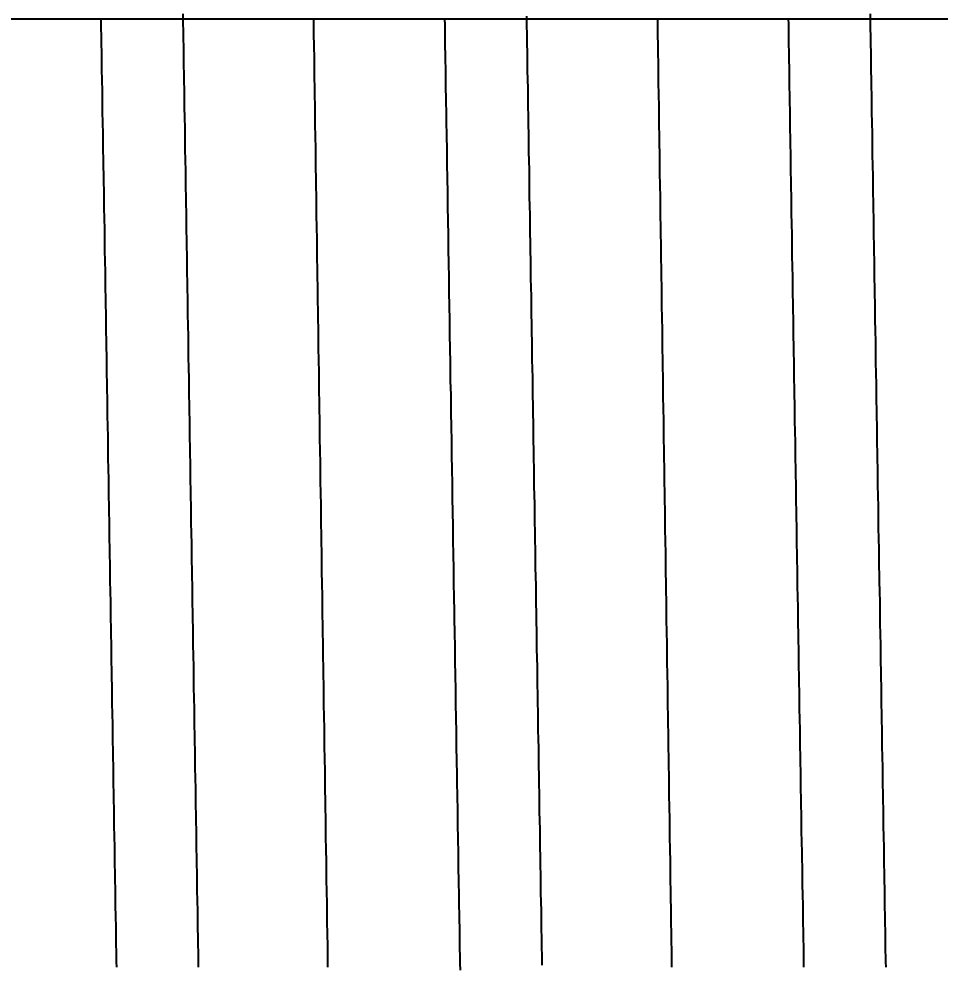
# Model space of a CAD drawing. Header units: millimetres. Extents: x 0 to 5600, y -67 to 2530.
# Drawn here: x 4039.751 to 4043.879, y 925.966 to 930.2 of the extents above; entities that cross this region are included whole.
import ezdxf
from ezdxf.lldxf.tags import DXFTag

# ---------------------------------------------------------------- set-up
doc = ezdxf.new("R2010")
doc.units = ezdxf.units.MM
for name, color, linetype in [('내부선 및 부속', 4, 'Continuous'), ('중심선', 1, 'DASHED'), ('치수선', 7, 'Continuous')]:
    doc.layers.add(name, color=color, linetype=linetype)
doc.styles.add('____', font='')
doc.styles.get('____').set_extended_font_data('굴림')
tags = doc.linetypes.add('DASHDOT', pattern=[70, 31, -13, 13, -13]).pattern_tags.tags
tags[10:11] = [DXFTag(74, 4), DXFTag(75, 0), DXFTag(340, '0'), DXFTag(46, 0.0), DXFTag(50, 0.0), DXFTag(44, 0.0), DXFTag(45, 0.0)]
tags[8:9] = [DXFTag(74, 4), DXFTag(75, 0), DXFTag(340, '0'), DXFTag(46, 0.0), DXFTag(50, 0.0), DXFTag(44, 0.0), DXFTag(45, 0.0)]
tags[6:7] = [DXFTag(74, 4), DXFTag(75, 0), DXFTag(340, '0'), DXFTag(46, 0.0), DXFTag(50, 0.0), DXFTag(44, 0.0), DXFTag(45, 0.0)]
tags[4:5] = [DXFTag(74, 4), DXFTag(75, 0), DXFTag(340, '0'), DXFTag(46, 0.0), DXFTag(50, 0.0), DXFTag(44, 0.0), DXFTag(45, 0.0)]
tags = doc.linetypes.add('DASHED', pattern=[25.72, 12.86, -12.86]).pattern_tags.tags
tags[6:7] = [DXFTag(74, 4), DXFTag(75, 0), DXFTag(340, '0'), DXFTag(46, 0.0), DXFTag(50, 0.0), DXFTag(44, 0.0), DXFTag(45, 0.0)]
tags[4:5] = [DXFTag(74, 4), DXFTag(75, 0), DXFTag(340, '0'), DXFTag(46, 0.0), DXFTag(50, 0.0), DXFTag(44, 0.0), DXFTag(45, 0.0)]
doc.dimstyles.new('MSADIM', dxfattribs={"dimtxt": 33, "dimasz": 17, "dimexe": 10, "dimexo": 7.5, "dimgap": 10, "dimtad": 0, "dimtih": 1, "dimtoh": 1, "dimdec": 0, "dimzin": 1, "dimdsep": 46, "dimtxsty": '____', "dimcen": 11.25, "dimadec": 0, "dimazin": 0, "dimtfac": 1, "dimtdec": 0, "dimtix": 1, "dimtmove": 0, "dimatfit": 3, "dimfxl": 1, "dimtolj": 1, "dimtzin": 1, "dimarcsym": 0})

# ---------------------------------------------------------------- blocks, each defined once
blk = doc.blocks.new('*D9')
at = {"layer": '치수선', "color": 0, "linetype": 'Continuous', "lineweight": -2, "transparency": 16777216}
for p, q in [((3996.7135, 930.2003), (3945.8852, 930.2003)), ((3955.8852, 913.2003), (3955.8852, 820.5165)), ((3955.8852, 682.2003), (3955.8852, 774.884)), ((4073.7135, 665.2003), (3945.8852, 665.2003))]:
    blk.add_line(p, q, dxfattribs=at)
at = {"layer": '치수선', "color": 0, "linetype": 'Continuous', "transparency": 16777216}
for points in [[(3953.0519, 913.2003), (3958.7185, 913.2003), (3955.8852, 930.2003)], [(3953.0519, 682.2003), (3958.7185, 682.2003), (3955.8852, 665.2003)]]:
    blk.add_solid(points, dxfattribs=at)
at = {"layer": '치수선', "color": 0, "linetype": 'Continuous', "transparency": 16777216, "insert": (3955.8852, 797.7003), "char_height": 25, "attachment_point": 5, "style": '____'}
blk.add_mtext('\\A1;265', dxfattribs=at)
blk = doc.blocks.new('*D10')
at = {"layer": '치수선', "color": 0, "linetype": 'Continuous', "lineweight": -2, "transparency": 16777216}
for p, q in [((3996.7135, 930.2003), (3855.1804, 930.2003)), ((3865.1804, 913.2003), (3865.1804, 603.0331)), ((3865.1804, 247.2003), (3865.1804, 557.3674)), ((4163.7135, 230.2003), (3855.1804, 230.2003))]:
    blk.add_line(p, q, dxfattribs=at)
at = {"layer": '치수선', "color": 0, "linetype": 'Continuous', "transparency": 16777216}
for points in [[(3862.3471, 913.2003), (3868.0137, 913.2003), (3865.1804, 930.2003)], [(3862.3471, 247.2003), (3868.0137, 247.2003), (3865.1804, 230.2003)]]:
    blk.add_solid(points, dxfattribs=at)
at = {"layer": '치수선', "color": 0, "linetype": 'Continuous', "transparency": 16777216, "insert": (3865.1804, 580.2003), "char_height": 25, "attachment_point": 5, "style": '____'}
blk.add_mtext('\\A1;700', dxfattribs=at)

msp = doc.modelspace()

# ---------------------------------------------------------------- linework, layer by layer
at = {"layer": '내부선 및 부속', "linetype": 'Continuous', "flags": 128}
for points in [[(4040.4848, 930.2235), (4040.4858, 930.1995), (4040.4858, 930.1755), (4040.4868, 930.1515), (4040.4868, 930.1285), (4040.4868, 930.1045), (4040.4878, 930.0805), (4040.4878, 930.0565), (4040.4888, 930.0325), (4040.4888, 930.0085), (4040.4888, 929.9845), (4040.4898, 929.9605), (4040.4898, 929.9375), (4040.4898, 929.9135), (4040.4908, 929.8895), (4040.4908, 929.8655), (4040.4918, 929.8415), (4040.4918, 929.8175), (4040.4918, 929.7935), (4040.4928, 929.7705), (4040.4928, 929.7465), (4040.4938, 929.7225), (4040.4938, 929.6985), (4040.4938, 929.6745), (4040.4948, 929.6505), (4040.4948, 929.6265), (4040.4948, 929.6035), (4040.4958, 929.5795), (4040.4958, 929.5555), (4040.4968, 929.5315), (4040.4968, 929.5075), (4040.4968, 929.4835), (4040.4978, 929.4595), (4040.4978, 929.4355), (4040.4988, 929.4125), (4040.4988, 929.3885), (4040.4988, 929.3645), (4040.4998, 929.3405), (4040.4998, 929.3165), (4040.4998, 929.2925), (4040.5008, 929.2685), (4040.5008, 929.2455), (4040.5018, 929.2215), (4040.5018, 929.1975), (4040.5018, 929.1735), (4040.5028, 929.1495), (4040.5028, 929.1255), (4040.5038, 929.1015), (4040.5038, 929.0775), (4040.5038, 929.0545), (4040.5048, 929.0305), (4040.5048, 929.0065), (4040.5048, 928.9825), (4040.5058, 928.9585), (4040.5058, 928.9345), (4040.5068, 928.9105), (4040.5068, 928.8875), (4040.5068, 928.8635), (4040.5078, 928.8395), (4040.5078, 928.8155), (4040.5088, 928.7915), (4040.5088, 928.7675), (4040.5088, 928.7675), (4040.5088, 928.7435), (4040.5098, 928.7205), (4040.5098, 928.6965), (4040.5098, 928.6725), (4040.5108, 928.6485), (4040.5108, 928.6245), (4040.5118, 928.6005), (4040.5118, 928.5765), (4040.5118, 928.5525), (4040.5128, 928.5295), (4040.5128, 928.5055), (4040.5138, 928.4815), (4040.5138, 928.4575), (4040.5138, 928.4335), (4040.5148, 928.4095), (4040.5148, 928.3855), (4040.5148, 928.3625), (4040.5158, 928.3385), (4040.5158, 928.3145), (4040.5168, 928.2905), (4040.5168, 928.2665), (4040.5168, 928.2425), (4040.5178, 928.2185), (4040.5178, 928.1945), (4040.5188, 928.1715), (4040.5188, 928.1475), (4040.5188, 928.1235), (4040.5198, 928.0995), (4040.5198, 928.0755), (4040.5198, 928.0515), (4040.5208, 928.0275), (4040.5208, 928.0045), (4040.5218, 927.9805), (4040.5218, 927.9565), (4040.5218, 927.9325), (4040.5228, 927.9085), (4040.5228, 927.8845), (4040.5238, 927.8605), (4040.5238, 927.8375), (4040.5238, 927.8135), (4040.5248, 927.7895), (4040.5248, 927.7655), (4040.5258, 927.7415), (4040.5258, 927.7175), (4040.5258, 927.6935), (4040.5268, 927.6695), (4040.5268, 927.6465), (4040.5268, 927.6225), (4040.5278, 927.5985), (4040.5278, 927.5745), (4040.5288, 927.5505), (4040.5288, 927.5265), (4040.5288, 927.5025), (4040.5298, 927.4795), (4040.5298, 927.4555), (4040.5308, 927.4315), (4040.5308, 927.4075), (4040.5308, 927.3835), (4040.5318, 927.3595), (4040.5318, 927.3355), (4040.5328, 927.3115), (4040.5328, 927.2885), (4040.5328, 927.2645), (4040.5338, 927.2405), (4040.5338, 927.2165), (4040.5338, 927.1925), (4040.5348, 927.1685), (4040.5348, 927.1445), (4040.5358, 927.1215), (4040.5358, 927.0975), (4040.5358, 927.0735), (4040.5368, 927.0495), (4040.5368, 927.0255), (4040.5378, 927.0015), (4040.5378, 926.9775), (4040.5378, 926.9545), (4040.5388, 926.9305), (4040.5388, 926.9065), (4040.5398, 926.8825), (4040.5398, 926.8585), (4040.5398, 926.8345), (4040.5408, 926.8105), (4040.5408, 926.7865), (4040.5418, 926.7635), (4040.5418, 926.7395), (4040.5418, 926.7155), (4040.5428, 926.6915), (4040.5428, 926.6675), (4040.5438, 926.6435), (4040.5438, 926.6195), (4040.5438, 926.5965), (4040.5448, 926.5725), (4040.5448, 926.5485), (4040.5448, 926.5245), (4040.5458, 926.5005), (4040.5458, 926.4765), (4040.5468, 926.4525), (4040.5468, 926.4285), (4040.5468, 926.4055), (4040.5478, 926.3815), (4040.5478, 926.3815), (4040.5478, 926.3575), (4040.5488, 926.3335), (4040.5488, 926.3095), (4040.5488, 926.2855), (4040.5498, 926.2615), (4040.5498, 926.2385), (4040.5508, 926.2145), (4040.5508, 926.1905), (4040.5508, 926.1665), (4040.5518, 926.1425), (4040.5518, 926.1185), (4040.5528, 926.0945), (4040.5528, 926.0715), (4040.5528, 926.0475), (4040.5538, 926.0235), (4040.5538, 925.9995), (4040.5548, 925.9755), (4040.5548, 925.9515)], [(4042.0248, 930.2125), (4042.0258, 930.1715), (4042.0268, 930.1315), (4042.0268, 930.0905), (4042.0278, 930.0505), (4042.0288, 930.0095), (4042.0288, 929.9695), (4042.0298, 929.9285), (4042.0308, 929.8885), (4042.0308, 929.8475), (4042.0318, 929.8075), (4042.0328, 929.7665), (4042.0328, 929.7265), (4042.0338, 929.6855), (4042.0348, 929.6455), (4042.0348, 929.6045), (4042.0358, 929.5645), (4042.0368, 929.5245), (4042.0368, 929.4835), (4042.0378, 929.4435), (4042.0378, 929.4025), (4042.0388, 929.3625), (4042.0398, 929.3215), (4042.0398, 929.2815), (4042.0408, 929.2405), (4042.0418, 929.2005), (4042.0418, 929.1595), (4042.0428, 929.1195), (4042.0438, 929.0785), (4042.0438, 929.0385), (4042.0448, 928.9975), (4042.0458, 928.9575), (4042.0458, 928.9165), (4042.0468, 928.8765), (4042.0478, 928.8355), (4042.0478, 928.7955), (4042.0488, 928.7545), (4042.0498, 928.7145), (4042.0498, 928.6735), (4042.0508, 928.6335), (4042.0518, 928.5925), (4042.0518, 928.5525), (4042.0528, 928.5115), (4042.0538, 928.4715), (4042.0538, 928.4305), (4042.0548, 928.3905), (4042.0548, 928.3495), (4042.0558, 928.3095), (4042.0568, 928.2695), (4042.0568, 928.2285), (4042.0578, 928.1885), (4042.0588, 928.1475), (4042.0588, 928.1075), (4042.0598, 928.0665), (4042.0608, 928.0265), (4042.0608, 927.9855), (4042.0618, 927.9455), (4042.0628, 927.9045), (4042.0628, 927.8645), (4042.0638, 927.8235), (4042.0648, 927.7835), (4042.0648, 927.7425), (4042.0658, 927.7025), (4042.0668, 927.6615), (4042.0668, 927.6215), (4042.0678, 927.5805), (4042.0688, 927.5405), (4042.0688, 927.4995), (4042.0698, 927.4595), (4042.0708, 927.4185), (4042.0708, 927.3785), (4042.0718, 927.3375), (4042.0728, 927.2975), (4042.0728, 927.2565), (4042.0738, 927.2165), (4042.0738, 927.2165), (4042.0748, 927.1755), (4042.0748, 927.1355), (4042.0758, 927.0945), (4042.0768, 927.0545), (4042.0768, 927.0145), (4042.0778, 926.9735), (4042.0788, 926.9335), (4042.0788, 926.8925), (4042.0798, 926.8525), (4042.0808, 926.8115), (4042.0808, 926.7715), (4042.0818, 926.7305), (4042.0828, 926.6905), (4042.0828, 926.6495), (4042.0838, 926.6095), (4042.0848, 926.5685), (4042.0848, 926.5285), (4042.0858, 926.4875), (4042.0868, 926.4475), (4042.0868, 926.4065), (4042.0878, 926.3665), (4042.0888, 926.3255), (4042.0888, 926.2855), (4042.0898, 926.2445), (4042.0908, 926.2045), (4042.0908, 926.1635), (4042.0918, 926.1235), (4042.0928, 926.0825), (4042.0928, 926.0425), (4042.0938, 926.0015), (4042.0948, 925.9615)], [(4043.5648, 930.2235), (4043.5648, 930.1995), (4043.5658, 930.1755), (4043.5658, 930.1515), (4043.5668, 930.1285), (4043.5668, 930.1045), (4043.5668, 930.0805), (4043.5678, 930.0565), (4043.5678, 930.0325), (4043.5688, 930.0085), (4043.5688, 929.9845), (4043.5688, 929.9605), (4043.5698, 929.9375), (4043.5698, 929.9135), (4043.5698, 929.8895), (4043.5708, 929.8655), (4043.5708, 929.8415), (4043.5718, 929.8175), (4043.5718, 929.7935), (4043.5718, 929.7705), (4043.5728, 929.7465), (4043.5728, 929.7225), (4043.5738, 929.6985), (4043.5738, 929.6745), (4043.5738, 929.6505), (4043.5748, 929.6265), (4043.5748, 929.6025), (4043.5748, 929.5795), (4043.5758, 929.5555), (4043.5758, 929.5315), (4043.5768, 929.5075), (4043.5768, 929.4835), (4043.5768, 929.4595), (4043.5778, 929.4355), (4043.5778, 929.4125), (4043.5788, 929.3885), (4043.5788, 929.3645), (4043.5788, 929.3405), (4043.5798, 929.3165), (4043.5798, 929.2925), (4043.5798, 929.2685), (4043.5808, 929.2455), (4043.5808, 929.2215), (4043.5818, 929.1975), (4043.5818, 929.1735), (4043.5818, 929.1495), (4043.5828, 929.1255), (4043.5828, 929.1015), (4043.5838, 929.0775), (4043.5838, 929.0545), (4043.5838, 929.0305), (4043.5848, 929.0065), (4043.5848, 928.9825), (4043.5848, 928.9585), (4043.5858, 928.9345), (4043.5858, 928.9105), (4043.5868, 928.8875), (4043.5868, 928.8635), (4043.5868, 928.8395), (4043.5878, 928.8155), (4043.5878, 928.7915), (4043.5888, 928.7675), (4043.5888, 928.7675), (4043.5888, 928.7435), (4043.5888, 928.7195), (4043.5898, 928.6965), (4043.5898, 928.6725), (4043.5898, 928.6485), (4043.5908, 928.6245), (4043.5908, 928.6005), (4043.5918, 928.5765), (4043.5918, 928.5525), (4043.5918, 928.5295), (4043.5928, 928.5055), (4043.5928, 928.4815), (4043.5938, 928.4575), (4043.5938, 928.4335), (4043.5938, 928.4095), (4043.5948, 928.3855), (4043.5948, 928.3625), (4043.5948, 928.3385), (4043.5958, 928.3145), (4043.5958, 928.2905), (4043.5968, 928.2665), (4043.5968, 928.2425), (4043.5968, 928.2185), (4043.5978, 928.1945), (4043.5978, 928.1715), (4043.5988, 928.1475), (4043.5988, 928.1235), (4043.5988, 928.0995), (4043.5998, 928.0755), (4043.5998, 928.0515), (4043.6008, 928.0275), (4043.6008, 928.0045), (4043.6008, 927.9805), (4043.6018, 927.9565), (4043.6018, 927.9325), (4043.6018, 927.9085), (4043.6028, 927.8845), (4043.6028, 927.8605), (4043.6038, 927.8365), (4043.6038, 927.8135), (4043.6038, 927.7895), (4043.6048, 927.7655), (4043.6048, 927.7415), (4043.6058, 927.7175), (4043.6058, 927.6935), (4043.6058, 927.6695), (4043.6068, 927.6465), (4043.6068, 927.6225), (4043.6078, 927.5985), (4043.6078, 927.5745), (4043.6078, 927.5505), (4043.6088, 927.5265), (4043.6088, 927.5025), (4043.6088, 927.4795), (4043.6098, 927.4555), (4043.6098, 927.4315), (4043.6108, 927.4075), (4043.6108, 927.3835), (4043.6108, 927.3595), (4043.6118, 927.3355), (4043.6118, 927.3115), (4043.6128, 927.2885), (4043.6128, 927.2645), (4043.6128, 927.2405), (4043.6138, 927.2165), (4043.6138, 927.1925), (4043.6148, 927.1685), (4043.6148, 927.1445), (4043.6148, 927.1215), (4043.6158, 927.0975), (4043.6158, 927.0735), (4043.6158, 927.0495), (4043.6168, 927.0255), (4043.6168, 927.0015), (4043.6178, 926.9775), (4043.6178, 926.9535), (4043.6178, 926.9305), (4043.6188, 926.9065), (4043.6188, 926.8825), (4043.6198, 926.8585), (4043.6198, 926.8345), (4043.6198, 926.8105), (4043.6208, 926.7865), (4043.6208, 926.7635), (4043.6218, 926.7395), (4043.6218, 926.7155), (4043.6218, 926.6915), (4043.6228, 926.6675), (4043.6228, 926.6435), (4043.6238, 926.6195), (4043.6238, 926.5965), (4043.6238, 926.5725), (4043.6248, 926.5485), (4043.6248, 926.5245), (4043.6258, 926.5005), (4043.6258, 926.4765), (4043.6258, 926.4525), (4043.6268, 926.4285), (4043.6268, 926.4055), (4043.6278, 926.3815), (4043.6278, 926.3815), (4043.6278, 926.3575), (4043.6278, 926.3335), (4043.6288, 926.3095), (4043.6288, 926.2855), (4043.6288, 926.2615), (4043.6298, 926.2385), (4043.6298, 926.2145), (4043.6308, 926.1905), (4043.6308, 926.1665), (4043.6308, 926.1425), (4043.6318, 926.1185), (4043.6318, 926.0945), (4043.6328, 926.0705), (4043.6328, 926.0475), (4043.6328, 926.0235), (4043.6338, 925.9995), (4043.6338, 925.9755), (4043.6348, 925.9515)], [(4040.1188, 930.2005), (4040.1188, 930.1775), (4040.1188, 930.1535), (4040.1198, 930.1295), (4040.1198, 930.1055), (4040.1198, 930.0815), (4040.1208, 930.0575), (4040.1208, 930.0335), (4040.1218, 930.0095), (4040.1218, 929.9865), (4040.1218, 929.9625), (4040.1228, 929.9385), (4040.1228, 929.9145), (4040.1238, 929.8905), (4040.1238, 929.8665), (4040.1238, 929.8425), (4040.1248, 929.8195), (4040.1248, 929.7955), (4040.1248, 929.7715), (4040.1258, 929.7475), (4040.1258, 929.7235), (4040.1268, 929.6995), (4040.1268, 929.6755), (4040.1268, 929.6515), (4040.1278, 929.6285), (4040.1278, 929.6045), (4040.1288, 929.5805), (4040.1288, 929.5565), (4040.1288, 929.5325), (4040.1298, 929.5085), (4040.1298, 929.4845), (4040.1298, 929.4615), (4040.1308, 929.4375), (4040.1308, 929.4135), (4040.1318, 929.3895), (4040.1318, 929.3655), (4040.1318, 929.3415), (4040.1328, 929.3175), (4040.1328, 929.2945), (4040.1338, 929.2705), (4040.1338, 929.2465), (4040.1338, 929.2225), (4040.1348, 929.1985), (4040.1348, 929.1745), (4040.1348, 929.1505), (4040.1358, 929.1265), (4040.1358, 929.1035), (4040.1368, 929.0795), (4040.1368, 929.0555), (4040.1368, 929.0315), (4040.1378, 929.0075), (4040.1378, 928.9835), (4040.1388, 928.9595), (4040.1388, 928.9365), (4040.1388, 928.9125), (4040.1398, 928.8885), (4040.1398, 928.8645), (4040.1398, 928.8405), (4040.1408, 928.8165), (4040.1408, 928.7925), (4040.1418, 928.7685), (4040.1418, 928.7455), (4040.1418, 928.7455), (4040.1418, 928.7215), (4040.1428, 928.6975), (4040.1428, 928.6735), (4040.1438, 928.6495), (4040.1438, 928.6255), (4040.1438, 928.6015), (4040.1448, 928.5785), (4040.1448, 928.5545), (4040.1448, 928.5305), (4040.1458, 928.5065), (4040.1458, 928.4825), (4040.1468, 928.4585), (4040.1468, 928.4345), (4040.1468, 928.4115), (4040.1478, 928.3875), (4040.1478, 928.3635), (4040.1488, 928.3395), (4040.1488, 928.3155), (4040.1488, 928.2915), (4040.1498, 928.2675), (4040.1498, 928.2435), (4040.1498, 928.2205), (4040.1508, 928.1965), (4040.1508, 928.1725), (4040.1518, 928.1485), (4040.1518, 928.1245), (4040.1518, 928.1005), (4040.1528, 928.0765), (4040.1528, 928.0535), (4040.1538, 928.0295), (4040.1538, 928.0055), (4040.1538, 927.9815), (4040.1548, 927.9575), (4040.1548, 927.9335), (4040.1558, 927.9095), (4040.1558, 927.8855), (4040.1558, 927.8625), (4040.1568, 927.8385), (4040.1568, 927.8145), (4040.1568, 927.7905), (4040.1578, 927.7665), (4040.1578, 927.7425), (4040.1588, 927.7185), (4040.1588, 927.6955), (4040.1588, 927.6715), (4040.1598, 927.6475), (4040.1598, 927.6235), (4040.1608, 927.5995), (4040.1608, 927.5755), (4040.1608, 927.5515), (4040.1618, 927.5285), (4040.1618, 927.5045), (4040.1628, 927.4805), (4040.1628, 927.4565), (4040.1628, 927.4325), (4040.1638, 927.4085), (4040.1638, 927.3845), (4040.1638, 927.3605), (4040.1648, 927.3375), (4040.1648, 927.3135), (4040.1658, 927.2895), (4040.1658, 927.2655), (4040.1658, 927.2415), (4040.1668, 927.2175), (4040.1668, 927.1935), (4040.1678, 927.1705), (4040.1678, 927.1465), (4040.1678, 927.1225), (4040.1688, 927.0985), (4040.1688, 927.0745), (4040.1698, 927.0505), (4040.1698, 927.0265), (4040.1698, 927.0025), (4040.1708, 926.9795), (4040.1708, 926.9555), (4040.1718, 926.9315), (4040.1718, 926.9075), (4040.1718, 926.8835), (4040.1728, 926.8595), (4040.1728, 926.8355), (4040.1728, 926.8125), (4040.1738, 926.7885), (4040.1738, 926.7645), (4040.1748, 926.7405), (4040.1748, 926.7165), (4040.1748, 926.6925), (4040.1758, 926.6685), (4040.1758, 926.6455), (4040.1768, 926.6215), (4040.1768, 926.5975), (4040.1768, 926.5735), (4040.1778, 926.5495), (4040.1778, 926.5255), (4040.1788, 926.5015), (4040.1788, 926.4775), (4040.1788, 926.4545), (4040.1798, 926.4305), (4040.1798, 926.4065), (4040.1808, 926.3825), (4040.1808, 926.3585), (4040.1808, 926.3585), (4040.1808, 926.3345), (4040.1818, 926.3105), (4040.1818, 926.2875), (4040.1828, 926.2635), (4040.1828, 926.2395), (4040.1828, 926.2155), (4040.1838, 926.1915), (4040.1838, 926.1675), (4040.1848, 926.1435), (4040.1848, 926.1205), (4040.1848, 926.0965), (4040.1858, 926.0725), (4040.1858, 926.0485), (4040.1868, 926.0245), (4040.1868, 926.0005), (4040.1868, 925.9765), (4040.1878, 925.9525)], [(4041.1358, 925.9525), (4041.1358, 925.9795), (4041.1348, 926.0065), (4041.1348, 926.0335), (4041.1348, 926.0605), (4041.1338, 926.0875), (4041.1338, 926.1145), (4041.1328, 926.1415), (4041.1328, 926.1685), (4041.1318, 926.1955), (4041.1318, 926.2225), (4041.1318, 926.2505), (4041.1308, 926.2775), (4041.1308, 926.3045), (4041.1298, 926.3315), (4041.1298, 926.3585), (4041.1298, 926.3855), (4041.1288, 926.4125), (4041.1288, 926.4395), (4041.1278, 926.4665), (4041.1278, 926.4935), (4041.1268, 926.5205), (4041.1268, 926.5475), (4041.1268, 926.5745), (4041.1258, 926.6015), (4041.1258, 926.6285), (4041.1248, 926.6555), (4041.1248, 926.6825), (4041.1248, 926.7095), (4041.1238, 926.7375), (4041.1238, 926.7645), (4041.1228, 926.7915), (4041.1228, 926.8185), (4041.1228, 926.8455), (4041.1218, 926.8725), (4041.1218, 926.8995), (4041.1208, 926.9265), (4041.1208, 926.9535), (4041.1198, 926.9805), (4041.1198, 927.0075), (4041.1198, 927.0345), (4041.1188, 927.0615), (4041.1188, 927.0885), (4041.1178, 927.1155), (4041.1178, 927.1425), (4041.1178, 927.1695), (4041.1168, 927.1965), (4041.1168, 927.2245), (4041.1158, 927.2515), (4041.1158, 927.2785), (4041.1158, 927.3055), (4041.1158, 927.3055), (4041.1148, 927.3325), (4041.1148, 927.3595), (4041.1138, 927.3865), (4041.1138, 927.4135), (4041.1128, 927.4405), (4041.1128, 927.4675), (4041.1128, 927.4945), (4041.1118, 927.5215), (4041.1118, 927.5485), (4041.1108, 927.5755), (4041.1108, 927.6025), (4041.1108, 927.6295), (4041.1098, 927.6565), (4041.1098, 927.6835), (4041.1088, 927.7115), (4041.1088, 927.7385), (4041.1088, 927.7655), (4041.1078, 927.7925), (4041.1078, 927.8195), (4041.1068, 927.8465), (4041.1068, 927.8735), (4041.1068, 927.9005), (4041.1058, 927.9275), (4041.1058, 927.9545), (4041.1048, 927.9815), (4041.1048, 928.0085), (4041.1048, 928.0355), (4041.1038, 928.0625), (4041.1038, 928.0895), (4041.1028, 928.1165), (4041.1028, 928.1435), (4041.1018, 928.1705), (4041.1018, 928.1985), (4041.1018, 928.2255), (4041.1008, 928.2525), (4041.1008, 928.2795), (4041.0998, 928.3065), (4041.0998, 928.3335), (4041.0998, 928.3605), (4041.0988, 928.3875), (4041.0988, 928.4145), (4041.0978, 928.4415), (4041.0978, 928.4685), (4041.0978, 928.4955), (4041.0968, 928.5225), (4041.0968, 928.5495), (4041.0958, 928.5765), (4041.0958, 928.6035), (4041.0958, 928.6305), (4041.0948, 928.6585), (4041.0948, 928.6855), (4041.0938, 928.7125), (4041.0938, 928.7395), (4041.0938, 928.7665), (4041.0928, 928.7935), (4041.0928, 928.8205), (4041.0918, 928.8475), (4041.0918, 928.8745), (4041.0918, 928.9015), (4041.0908, 928.9285), (4041.0908, 928.9555), (4041.0898, 928.9825), (4041.0898, 929.0095), (4041.0888, 929.0365), (4041.0888, 929.0635), (4041.0888, 929.0905), (4041.0878, 929.1175), (4041.0878, 929.1455), (4041.0868, 929.1725), (4041.0868, 929.1995), (4041.0868, 929.2265), (4041.0858, 929.2535), (4041.0858, 929.2805), (4041.0848, 929.3075), (4041.0848, 929.3345), (4041.0848, 929.3615), (4041.0838, 929.3885), (4041.0838, 929.4155), (4041.0828, 929.4425), (4041.0828, 929.4695), (4041.0828, 929.4965), (4041.0818, 929.5235), (4041.0818, 929.5505), (4041.0808, 929.5775), (4041.0808, 929.6045), (4041.0808, 929.6325), (4041.0798, 929.6595), (4041.0798, 929.6865), (4041.0788, 929.7135), (4041.0788, 929.7405), (4041.0788, 929.7675), (4041.0778, 929.7945), (4041.0778, 929.8215), (4041.0768, 929.8485), (4041.0768, 929.8755), (4041.0768, 929.9025), (4041.0758, 929.9295), (4041.0758, 929.9565), (4041.0748, 929.9835), (4041.0748, 930.0105), (4041.0748, 930.0105), (4041.0748, 930.0375), (4041.0738, 930.0645), (4041.0738, 930.0915), (4041.0728, 930.1195), (4041.0728, 930.1465), (4041.0728, 930.1735), (4041.0718, 930.2005)], [(4041.6578, 930.2025), (4041.6588, 930.1705), (4041.6588, 930.1395), (4041.6598, 930.1075), (4041.6598, 930.0755), (4041.6608, 930.0435), (4041.6608, 930.0115), (4041.6618, 929.9805), (4041.6618, 929.9485), (4041.6628, 929.9165), (4041.6628, 929.8845), (4041.6638, 929.8525), (4041.6638, 929.8205), (4041.6648, 929.7895), (4041.6658, 929.7575), (4041.6658, 929.7255), (4041.6668, 929.6935), (4041.6668, 929.6615), (4041.6678, 929.6295), (4041.6678, 929.5985), (4041.6688, 929.5665), (4041.6688, 929.5345), (4041.6698, 929.5025), (4041.6698, 929.4705), (4041.6708, 929.4395), (4041.6708, 929.4075), (4041.6718, 929.3755), (4041.6718, 929.3435), (4041.6728, 929.3115), (4041.6728, 929.2795), (4041.6738, 929.2485), (4041.6738, 929.2165), (4041.6748, 929.1845), (4041.6748, 929.1525), (4041.6758, 929.1205), (4041.6758, 929.0885), (4041.6768, 929.0575), (4041.6768, 929.0255), (4041.6778, 928.9935), (4041.6778, 928.9615), (4041.6788, 928.9295), (4041.6788, 928.8985), (4041.6798, 928.8665), (4041.6798, 928.8345), (4041.6808, 928.8025), (4041.6808, 928.7705), (4041.6818, 928.7385), (4041.6818, 928.7075), (4041.6828, 928.6755), (4041.6828, 928.6435), (4041.6838, 928.6115), (4041.6838, 928.5795), (4041.6848, 928.5475), (4041.6858, 928.5165), (4041.6858, 928.4845), (4041.6868, 928.4525), (4041.6868, 928.4205), (4041.6878, 928.3885), (4041.6878, 928.3575), (4041.6888, 928.3255), (4041.6888, 928.2935), (4041.6898, 928.2615), (4041.6898, 928.2295), (4041.6908, 928.1975), (4041.6908, 928.1665), (4041.6918, 928.1345), (4041.6918, 928.1025), (4041.6928, 928.0705), (4041.6928, 928.0385), (4041.6938, 928.0065), (4041.6938, 927.9755), (4041.6948, 927.9435), (4041.6948, 927.9115), (4041.6958, 927.8795), (4041.6958, 927.8475), (4041.6968, 927.8165), (4041.6968, 927.7845), (4041.6978, 927.7525), (4041.6978, 927.7205), (4041.6988, 927.6885), (4041.6988, 927.6565), (4041.6998, 927.6255), (4041.6998, 927.5935), (4041.7008, 927.5615), (4041.7018, 927.5295), (4041.7018, 927.4975), (4041.7018, 927.4975), (4041.7028, 927.4655), (4041.7028, 927.4345), (4041.7038, 927.4025), (4041.7038, 927.3705), (4041.7048, 927.3385), (4041.7048, 927.3065), (4041.7058, 927.2745), (4041.7058, 927.2435), (4041.7068, 927.2115), (4041.7068, 927.1795), (4041.7078, 927.1475), (4041.7078, 927.1155), (4041.7088, 927.0845), (4041.7088, 927.0525), (4041.7098, 927.0205), (4041.7098, 926.9885), (4041.7108, 926.9565), (4041.7108, 926.9245), (4041.7118, 926.8935), (4041.7118, 926.8615), (4041.7128, 926.8295), (4041.7138, 926.7975), (4041.7138, 926.7655), (4041.7148, 926.7335), (4041.7148, 926.7025), (4041.7158, 926.6705), (4041.7158, 926.6385), (4041.7168, 926.6065), (4041.7168, 926.5745), (4041.7178, 926.5435), (4041.7178, 926.5115), (4041.7188, 926.4795), (4041.7188, 926.4475), (4041.7198, 926.4155), (4041.7198, 926.3835), (4041.7208, 926.3525), (4041.7208, 926.3205), (4041.7218, 926.2885), (4041.7218, 926.2565), (4041.7228, 926.2245), (4041.7238, 926.1925), (4041.7238, 926.1615), (4041.7248, 926.1295), (4041.7248, 926.0975), (4041.7258, 926.0655), (4041.7258, 926.0335), (4041.7268, 926.0025), (4041.7268, 925.9705), (4041.7278, 925.9385)], [(4042.6118, 930.2005), (4042.6118, 930.1735), (4042.6128, 930.1465), (4042.6128, 930.1195), (4042.6138, 930.0915), (4042.6138, 930.0645), (4042.6138, 930.0375), (4042.6148, 930.0105), (4042.6148, 929.9835), (4042.6158, 929.9565), (4042.6158, 929.9295), (4042.6158, 929.9025), (4042.6168, 929.8755), (4042.6168, 929.8485), (4042.6178, 929.8215), (4042.6178, 929.7945), (4042.6178, 929.7675), (4042.6188, 929.7405), (4042.6188, 929.7135), (4042.6198, 929.6865), (4042.6198, 929.6595), (4042.6198, 929.6325), (4042.6208, 929.6045), (4042.6208, 929.5775), (4042.6218, 929.5505), (4042.6218, 929.5235), (4042.6218, 929.4965), (4042.6228, 929.4695), (4042.6228, 929.4425), (4042.6238, 929.4155), (4042.6238, 929.3885), (4042.6238, 929.3615), (4042.6248, 929.3345), (4042.6248, 929.3075), (4042.6258, 929.2805), (4042.6258, 929.2535), (4042.6258, 929.2265), (4042.6268, 929.1995), (4042.6268, 929.1725), (4042.6278, 929.1455), (4042.6278, 929.1175), (4042.6288, 929.0905), (4042.6288, 929.0635), (4042.6288, 929.0365), (4042.6298, 929.0095), (4042.6298, 928.9825), (4042.6308, 928.9555), (4042.6308, 928.9285), (4042.6308, 928.9015), (4042.6318, 928.8745), (4042.6318, 928.8475), (4042.6328, 928.8205), (4042.6328, 928.7935), (4042.6328, 928.7665), (4042.6338, 928.7395), (4042.6338, 928.7125), (4042.6348, 928.6855), (4042.6348, 928.6585), (4042.6348, 928.6305), (4042.6358, 928.6035), (4042.6358, 928.5765), (4042.6368, 928.5495), (4042.6368, 928.5225), (4042.6368, 928.4955), (4042.6378, 928.4685), (4042.6378, 928.4415), (4042.6388, 928.4145), (4042.6388, 928.3875), (4042.6388, 928.3605), (4042.6398, 928.3335), (4042.6398, 928.3065), (4042.6408, 928.2795), (4042.6408, 928.2525), (4042.6408, 928.2255), (4042.6418, 928.1985), (4042.6418, 928.1705), (4042.6428, 928.1435), (4042.6428, 928.1165), (4042.6438, 928.0895), (4042.6438, 928.0625), (4042.6438, 928.0355), (4042.6448, 928.0085), (4042.6448, 927.9815), (4042.6458, 927.9545), (4042.6458, 927.9275), (4042.6458, 927.9005), (4042.6468, 927.8735), (4042.6468, 927.8465), (4042.6478, 927.8195), (4042.6478, 927.7925), (4042.6478, 927.7655), (4042.6488, 927.7385), (4042.6488, 927.7115), (4042.6498, 927.6835), (4042.6498, 927.6565), (4042.6498, 927.6295), (4042.6508, 927.6025), (4042.6508, 927.5755), (4042.6518, 927.5485), (4042.6518, 927.5215), (4042.6518, 927.4945), (4042.6518, 927.4945), (4042.6528, 927.4675), (4042.6528, 927.4405), (4042.6538, 927.4135), (4042.6538, 927.3865), (4042.6548, 927.3595), (4042.6548, 927.3325), (4042.6548, 927.3055), (4042.6558, 927.2785), (4042.6558, 927.2515), (4042.6568, 927.2245), (4042.6568, 927.1965), (4042.6568, 927.1695), (4042.6578, 927.1425), (4042.6578, 927.1155), (4042.6588, 927.0885), (4042.6588, 927.0615), (4042.6588, 927.0345), (4042.6598, 927.0075), (4042.6598, 926.9805), (4042.6608, 926.9535), (4042.6608, 926.9265), (4042.6618, 926.8995), (4042.6618, 926.8725), (4042.6618, 926.8455), (4042.6628, 926.8185), (4042.6628, 926.7915), (4042.6638, 926.7645), (4042.6638, 926.7375), (4042.6638, 926.7095), (4042.6648, 926.6825), (4042.6648, 926.6555), (4042.6658, 926.6285), (4042.6658, 926.6015), (4042.6658, 926.5745), (4042.6668, 926.5475), (4042.6668, 926.5205), (4042.6678, 926.4935), (4042.6678, 926.4665), (4042.6688, 926.4395), (4042.6688, 926.4125), (4042.6688, 926.3855), (4042.6698, 926.3585), (4042.6698, 926.3315), (4042.6708, 926.3045), (4042.6708, 926.2775), (4042.6708, 926.2505), (4042.6718, 926.2225), (4042.6718, 926.1955), (4042.6728, 926.1685), (4042.6728, 926.1415), (4042.6738, 926.1145), (4042.6738, 926.0875), (4042.6738, 926.0605), (4042.6748, 926.0335), (4042.6748, 926.0065), (4042.6758, 925.9795), (4042.6758, 925.9525)], [(4043.1978, 930.2005), (4043.1988, 930.1775), (4043.1988, 930.1535), (4043.1988, 930.1295), (4043.1998, 930.1055), (4043.1998, 930.0815), (4043.2008, 930.0575), (4043.2008, 930.0335), (4043.2008, 930.0095), (4043.2018, 929.9865), (4043.2018, 929.9625), (4043.2018, 929.9385), (4043.2028, 929.9145), (4043.2028, 929.8905), (4043.2038, 929.8665), (4043.2038, 929.8425), (4043.2038, 929.8195), (4043.2048, 929.7955), (4043.2048, 929.7715), (4043.2048, 929.7475), (4043.2058, 929.7235), (4043.2058, 929.6995), (4043.2068, 929.6755), (4043.2068, 929.6515), (4043.2068, 929.6285), (4043.2078, 929.6045), (4043.2078, 929.5805), (4043.2088, 929.5565), (4043.2088, 929.5325), (4043.2088, 929.5085), (4043.2098, 929.4845), (4043.2098, 929.4615), (4043.2098, 929.4375), (4043.2108, 929.4135), (4043.2108, 929.3895), (4043.2118, 929.3655), (4043.2118, 929.3415), (4043.2118, 929.3175), (4043.2128, 929.2945), (4043.2128, 929.2705), (4043.2138, 929.2465), (4043.2138, 929.2225), (4043.2138, 929.1985), (4043.2148, 929.1745), (4043.2148, 929.1505), (4043.2148, 929.1265), (4043.2158, 929.1035), (4043.2158, 929.0795), (4043.2168, 929.0555), (4043.2168, 929.0315), (4043.2168, 929.0075), (4043.2178, 928.9835), (4043.2178, 928.9595), (4043.2188, 928.9365), (4043.2188, 928.9125), (4043.2188, 928.8885), (4043.2198, 928.8645), (4043.2198, 928.8405), (4043.2198, 928.8165), (4043.2208, 928.7925), (4043.2208, 928.7685), (4043.2218, 928.7455), (4043.2218, 928.7455), (4043.2218, 928.7215), (4043.2218, 928.6975), (4043.2228, 928.6735), (4043.2228, 928.6495), (4043.2238, 928.6255), (4043.2238, 928.6015), (4043.2238, 928.5785), (4043.2248, 928.5545), (4043.2248, 928.5305), (4043.2248, 928.5065), (4043.2258, 928.4825), (4043.2258, 928.4585), (4043.2268, 928.4345), (4043.2268, 928.4115), (4043.2268, 928.3875), (4043.2278, 928.3635), (4043.2278, 928.3395), (4043.2288, 928.3155), (4043.2288, 928.2915), (4043.2288, 928.2675), (4043.2298, 928.2435), (4043.2298, 928.2205), (4043.2308, 928.1965), (4043.2308, 928.1725), (4043.2308, 928.1485), (4043.2318, 928.1245), (4043.2318, 928.1005), (4043.2318, 928.0765), (4043.2328, 928.0535), (4043.2328, 928.0295), (4043.2338, 928.0055), (4043.2338, 927.9815), (4043.2338, 927.9575), (4043.2348, 927.9335), (4043.2348, 927.9095), (4043.2358, 927.8855), (4043.2358, 927.8625), (4043.2358, 927.8385), (4043.2368, 927.8145), (4043.2368, 927.7905), (4043.2368, 927.7665), (4043.2378, 927.7425), (4043.2378, 927.7185), (4043.2388, 927.6955), (4043.2388, 927.6715), (4043.2388, 927.6475), (4043.2398, 927.6235), (4043.2398, 927.5995), (4043.2408, 927.5755), (4043.2408, 927.5515), (4043.2408, 927.5285), (4043.2418, 927.5045), (4043.2418, 927.4805), (4043.2428, 927.4565), (4043.2428, 927.4325), (4043.2428, 927.4085), (4043.2438, 927.3845), (4043.2438, 927.3605), (4043.2438, 927.3375), (4043.2448, 927.3135), (4043.2448, 927.2895), (4043.2458, 927.2655), (4043.2458, 927.2415), (4043.2458, 927.2175), (4043.2468, 927.1935), (4043.2468, 927.1705), (4043.2478, 927.1465), (4043.2478, 927.1225), (4043.2478, 927.0985), (4043.2488, 927.0745), (4043.2488, 927.0505), (4043.2498, 927.0265), (4043.2498, 927.0025), (4043.2498, 926.9795), (4043.2508, 926.9555), (4043.2508, 926.9315), (4043.2518, 926.9075), (4043.2518, 926.8835), (4043.2518, 926.8595), (4043.2528, 926.8355), (4043.2528, 926.8125), (4043.2538, 926.7885), (4043.2538, 926.7645), (4043.2538, 926.7405), (4043.2548, 926.7165), (4043.2548, 926.6925), (4043.2548, 926.6685), (4043.2558, 926.6455), (4043.2558, 926.6215), (4043.2568, 926.5975), (4043.2568, 926.5735), (4043.2568, 926.5495), (4043.2578, 926.5255), (4043.2578, 926.5015), (4043.2588, 926.4775), (4043.2588, 926.4545), (4043.2588, 926.4305), (4043.2598, 926.4065), (4043.2598, 926.3825), (4043.2608, 926.3585), (4043.2608, 926.3585), (4043.2608, 926.3345), (4043.2608, 926.3105), (4043.2618, 926.2875), (4043.2618, 926.2635), (4043.2628, 926.2395), (4043.2628, 926.2155), (4043.2628, 926.1915), (4043.2638, 926.1675), (4043.2638, 926.1435), (4043.2648, 926.1195), (4043.2648, 926.0965), (4043.2648, 926.0725), (4043.2658, 926.0485), (4043.2658, 926.0245), (4043.2668, 926.0005), (4043.2668, 925.9765), (4043.2668, 925.9525)]]:
    msp.add_lwpolyline(points, dxfattribs=at)
at = {"layer": '중심선', "linetype": 'DASHDOT'}
msp.add_line((3971.2993, 930.2003), (4188.302, 930.2003), dxfattribs=at)

# ---------------------------------------------------------------- dimensions: what is measured, and where the dimension line sits
at = {"layer": '치수선', "linetype": 'Continuous'}
for base, p1, p2, picture, middle in [((3865.1804, 230.2003), (4004.2135, 930.2003), (4171.2135, 230.2003), '*D10', (3865.1804, 580.2003)), ((3955.8852, 930.2003), (4081.2135, 665.2003), (4004.2135, 930.2003), '*D9', (3955.8852, 797.7003))]:
    dim = msp.add_linear_dim(base=base, p1=p1, p2=p2, angle=90, dimstyle='MSADIM', override={"dimtxt": 25}, dxfattribs=at)
    dim.commit()
    dim.dimension.update_dxf_attribs({"geometry": picture, "text_midpoint": middle})

doc.saveas('drawing.dxf')
